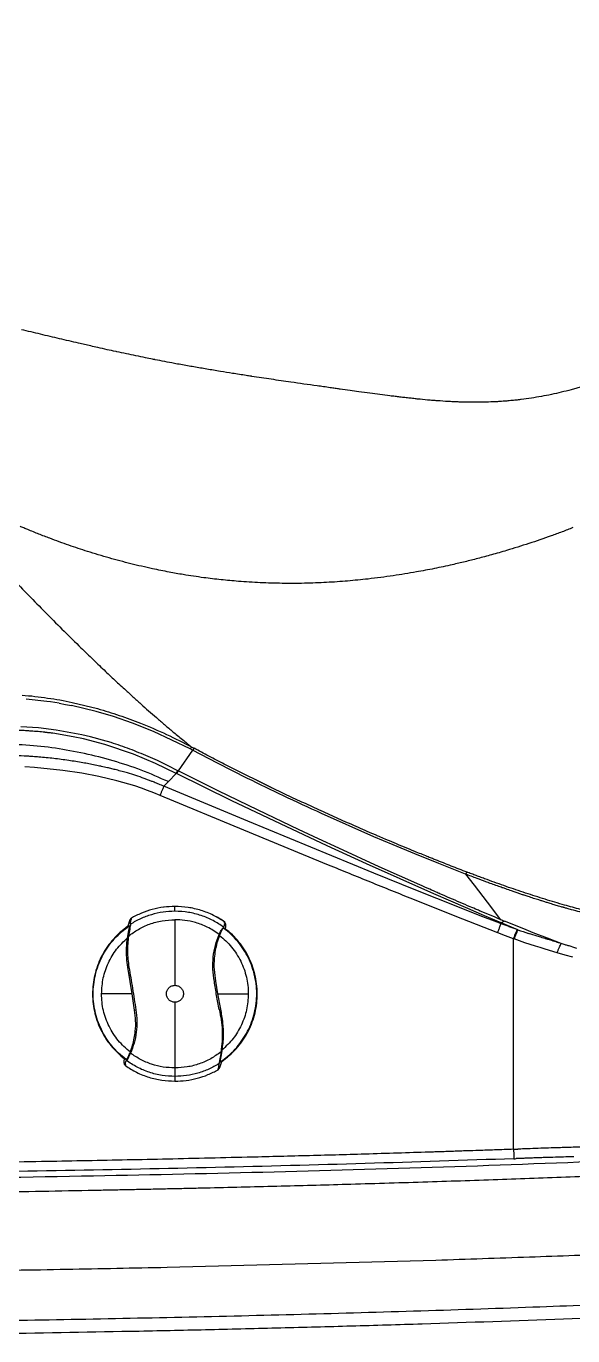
# Model space of a CAD drawing. Extents: x -51 to 27, y -13 to 136.
# Drawn here: x 1.49 to 9.69, y 5.79 to 25.45 of the extents above; entities that cross this region are included whole.
import ezdxf

# ---------------------------------------------------------------- set-up
doc = ezdxf.new("R2010")
doc.units = 0
doc.header["$MEASUREMENT"] = 0
doc.layers.add('GEOMETRY', color=2, linetype='Continuous', lineweight=25)

# ---------------------------------------------------------------- blocks, each defined once
blk = doc.blocks.new('2026 MONTERREY-BLOOM')
at = {"layer": 'GEOMETRY'}
for p, q in [((13.48, -68.398), (13.173, -68.364)), ((13.535, -68.406), (13.48, -68.398)), ((13.668, -68.427), (13.535, -68.406)), ((13.668, -68.427), (13.761, -68.444)), ((13.761, -68.444), (13.854, -68.462)), ((14.222, -68.55), (13.854, -68.462)), ((13.863, -68.414), (14.243, -68.507)), ((14.483, -68.626), (14.222, -68.55)), ((13.357, -68.797), (13.091, -68.78)), ((14.765, -68.723), (14.483, -68.626)), ((15.083, -68.849), (14.765, -68.723)), ((13.62, -68.829), (13.357, -68.797)), ((14.005, -68.9), (13.62, -68.829)), ((13.878, -68.929), (13.683, -68.894)), ((14.03, -68.961), (13.878, -68.929)), ((14.136, -68.931), (14.005, -68.9)), ((14.353, -69.045), (14.03, -68.961)), ((14.194, -68.946), (14.136, -68.931)), ((14.315, -68.979), (14.194, -68.946)), ((14.446, -69.018), (14.315, -68.979)), ((15.631, -69.111), (15.083, -68.849)), ((14.781, -69.19), (14.353, -69.045)), ((15.666, -69.13), (15.452, -69.441)), ((15.657, -69.085), (15.631, -69.111)), ((15.666, -69.13), (15.631, -69.111)), ((15.657, -69.085), (15.69, -69.103)), ((15.69, -69.103), (15.666, -69.13)), ((16.044, -69.328), (15.666, -69.13)), ((13.295, -69.391), (13.154, -69.383)), ((15.112, -69.33), (14.781, -69.19)), ((15.14, -69.288), (15, -69.225)), ((15.422, -69.48), (15.112, -69.33)), ((15.29, -69.36), (15.14, -69.288)), ((15.449, -69.44), (15.29, -69.36)), ((16.493, -69.555), (16.044, -69.328)), ((13.723, -69.435), (13.295, -69.391)), ((14.007, -69.477), (13.723, -69.435)), ((14.264, -69.526), (14.007, -69.477)), ((14.534, -69.589), (14.264, -69.526)), ((15.422, -69.48), (15.305, -69.603)), ((15.422, -69.48), (15.449, -69.44)), ((15.425, -69.482), (15.422, -69.48)), ((15.452, -69.441), (15.425, -69.482)), ((16.259, -69.89), (15.425, -69.482)), ((15.449, -69.44), (15.452, -69.441)), ((16.051, -69.74), (15.452, -69.441)), ((14.802, -69.667), (14.534, -69.589)), ((14.901, -69.702), (14.802, -69.667)), ((14.99, -69.735), (14.901, -69.702)), ((15.085, -69.772), (14.99, -69.735)), ((15.181, -69.812), (15.085, -69.772)), ((15.239, -69.673), (15.305, -69.603)), ((16.498, -70.197), (15.239, -69.673)), ((16.653, -70.033), (16.051, -69.74)), ((16.438, -70.332), (15.181, -69.812)), ((16.985, -70.237), (16.259, -69.89)), ((17.257, -70.32), (16.653, -70.033)), ((18.388, -70.429), (17.601, -70.08)), ((17.707, -70.855), (16.438, -70.332)), ((17.757, -70.717), (16.498, -70.197)), ((17.689, -70.567), (16.985, -70.237)), ((17.559, -70.462), (17.257, -70.32)), ((17.862, -70.603), (17.559, -70.462)), ((18.675, -70.552), (18.388, -70.429)), ((19, -70.687), (18.675, -70.552)), ((18.275, -70.835), (17.689, -70.567)), ((18.386, -70.975), (17.757, -70.717)), ((18.469, -70.881), (17.862, -70.603)), ((19.361, -70.834), (19, -70.687)), ((19.286, -71.287), (18.275, -70.835)), ((19.075, -71.152), (18.469, -70.881)), ((19.761, -70.99), (19.361, -70.834)), ((19.018, -71.231), (18.386, -70.975)), ((19.648, -71.483), (19.018, -71.231)), ((19.795, -71.508), (19.286, -71.287)), ((19.608, -71.623), (18.973, -71.369)), ((19.983, -71.615), (19.648, -71.483)), ((20.047, -71.616), (19.795, -71.508)), ((14.729, -71.678), (14.698, -71.774)), ((14.729, -71.678), (14.698, -71.774)), ((14.729, -71.678), (14.698, -71.774)), ((14.746, -71.653), (14.729, -71.678)), ((14.744, -71.684), (14.729, -71.678)), ((14.739, -71.741), (14.744, -71.684)), ((20.245, -71.872), (19.608, -71.623)), ((20.279, -71.728), (19.983, -71.615)), ((20.298, -71.722), (20.047, -71.616)), ((20.279, -71.728), (20.298, -71.722)), ((20.279, -71.728), (20.296, -71.735)), ((20.349, -71.697), (20.298, -71.722)), ((20.546, -71.826), (20.298, -71.722)), ((20.564, -71.784), (20.349, -71.697)), ((14.721, -71.768), (14.698, -71.774)), ((16.106, -71.818), (16.125, -71.795)), ((16.114, -71.822), (16.106, -71.818)), ((16.134, -71.786), (16.125, -71.795)), ((16.125, -71.795), (16.135, -71.802)), ((16.135, -71.802), (16.135, -71.802)), ((16.156, -71.808), (16.135, -71.802)), ((20.364, -71.918), (20.245, -71.872)), ((20.484, -71.962), (20.364, -71.918)), ((20.517, -71.873), (20.53, -71.841)), ((20.538, -71.844), (20.525, -71.876)), ((20.53, -71.841), (20.539, -71.823)), ((20.546, -71.826), (20.538, -71.844)), ((20.539, -71.823), (20.546, -71.826)), ((20.546, -71.826), (20.587, -71.84)), ((20.671, -71.827), (20.564, -71.784)), ((20.587, -71.84), (20.628, -71.854)), ((20.628, -71.854), (20.709, -71.881)), ((20.778, -71.87), (20.671, -71.827)), ((20.873, -71.933), (20.709, -71.881)), ((20.992, -71.953), (20.778, -71.87)), ((20.484, -75.121), (20.484, -71.962)), ((20.484, -71.962), (20.491, -71.964)), ((20.65, -72.02), (20.491, -71.964)), ((20.813, -72.073), (20.65, -72.02)), ((20.882, -72.094), (20.813, -72.073)), ((20.959, -72.118), (20.882, -72.094)), ((21.138, -72.171), (20.959, -72.118)), ((21.199, -72.033), (20.992, -71.953)), ((21.255, -72.205), (21.138, -72.171)), ((21.372, -72.239), (21.255, -72.205)), ((14.697, -72.388), (14.713, -72.385)), ((14.761, -72.787), (14.697, -72.388)), ((15.995, -72.601), (16.014, -72.597)), ((16.014, -72.597), (16.044, -72.787)), ((14.761, -72.787), (14.303, -72.787)), ((14.798, -73.031), (14.761, -72.787)), ((16.044, -72.787), (16.085, -73.019)), ((16.044, -72.787), (16.504, -72.787)), ((14.798, -73.031), (14.817, -73.028)), ((16.085, -73.019), (16.067, -73.023)), ((14.649, -73.765), (14.67, -73.771)), ((14.67, -73.771), (14.673, -73.77)), ((14.672, -73.787), (14.681, -73.777)), ((14.681, -73.777), (14.673, -73.77)), ((14.7, -73.754), (14.681, -73.777)), ((14.692, -73.751), (14.7, -73.754)), ((16.051, -73.927), (16.078, -73.894)), ((16.051, -73.927), (16.078, -73.894)), ((16.051, -73.927), (16.078, -73.894)), ((16.061, -73.887), (16.065, -73.835)), ((16.061, -73.887), (16.078, -73.894)), ((16.078, -73.894), (16.105, -73.804)), ((16.078, -73.894), (16.105, -73.804)), ((16.078, -73.894), (16.105, -73.804)), ((16.082, -73.809), (16.105, -73.804)), ((20.484, -75.121), (20.545, -75.119)), ((19.317, -76.789), (15.285, -76.896))]:
    blk.add_line(p, q, dxfattribs=at)
at = {"layer": 'GEOMETRY', "flags": 128}
for points in [[(19.761, -70.99), (19.89, -71.158), (20.021, -71.328)], [(19.789, -70.963), (19.793, -70.964), (19.798, -70.966)], [(20.021, -71.328), (20.152, -71.498), (20.284, -71.67)], [(20.489, -75.262), (20.506, -75.262), (20.524, -75.261)]]:
    blk.add_lwpolyline(points, dxfattribs=at)
at = {"layer": 'GEOMETRY'}
for points, knots in [([(36.859, -38.985), (36.859, -39.022), (36.859, -39.104), (36.859, -39.239), (36.859, -39.396), (36.859, -39.568), (36.859, -39.736), (36.859, -39.877), (36.859, -39.976), (36.859, -40.077), (36.859, -40.194), (36.859, -40.34), (36.859, -40.483), (36.859, -40.621), (36.859, -40.823), (36.859, -41.098), (36.859, -41.453), (36.859, -41.82), (36.858, -42.212), (36.858, -42.618), (36.857, -43.039), (36.855, -43.462), (36.854, -43.893), (36.852, -44.335), (36.849, -45.064), (36.843, -46.07), (36.836, -47.022), (36.831, -47.633), (36.828, -47.913), (36.826, -48.213), (36.822, -48.535), (36.819, -48.88), (36.815, -49.226), (36.807, -49.906), (36.793, -50.909), (36.772, -52.226), (36.748, -53.511), (36.723, -54.715), (36.695, -55.842), (36.674, -56.641), (36.659, -57.171), (36.651, -57.441), (36.643, -57.709), (36.634, -57.975), (36.626, -58.239), (36.607, -58.826), (36.576, -59.723), (36.54, -60.635), (36.515, -61.236), (36.502, -61.54), (36.489, -61.84), (36.474, -62.155), (36.458, -62.501), (36.434, -63.003), (36.402, -63.633), (36.361, -64.364), (36.324, -64.988), (36.291, -65.509), (36.264, -65.92), (36.245, -66.194), (36.235, -66.339), (36.232, -66.374), (36.23, -66.409), (36.227, -66.443), (36.224, -66.478), (36.222, -66.512), (36.219, -66.547), (36.202, -66.781), (36.169, -67.208), (36.117, -67.82), (36.064, -68.396), (36.011, -68.934), (35.958, -69.431), (35.907, -69.882), (35.858, -70.263), (35.795, -70.569), (35.731, -70.824), (35.665, -71.043), (35.608, -71.209), (35.566, -71.323), (35.532, -71.409), (35.497, -71.495), (35.461, -71.58), (35.423, -71.664), (35.351, -71.817), (35.28, -71.955), (35.211, -72.079), (35.186, -72.123), (35.158, -72.17), (35.119, -72.236), (34.999, -72.43), (34.784, -72.739), (34.483, -73.096), (34.184, -73.398), (33.895, -73.652), (33.59, -73.886), (33.269, -74.098), (32.934, -74.287), (32.564, -74.465), (32.157, -74.623), (31.712, -74.754), (31.259, -74.849), (30.8, -74.902), (30.344, -74.954), (29.886, -75.002), (29.441, -75.046), (29.006, -75.087), (28.583, -75.124), (28.161, -75.158), (27.739, -75.191), (27.315, -75.223), (26.731, -75.263), (25.992, -75.311), (25.095, -75.363), (24.191, -75.41), (23.309, -75.453), (22.377, -75.495), (21.391, -75.536), (20.304, -75.576), (19.184, -75.614), (18.079, -75.647), (16.991, -75.677), (16.207, -75.696), (15.689, -75.708), (15.444, -75.713), (15.198, -75.719), (14.951, -75.724), (14.703, -75.729), (14.453, -75.734), (13.759, -75.748), (12.604, -75.768), (11.388, -75.786), (10.554, -75.796), (10.116, -75.801), (9.68, -75.806), (9.248, -75.81), (8.828, -75.814), (8.28, -75.819), (7.585, -75.825), (6.735, -75.83), (5.853, -75.835), (4.966, -75.839), (3.975, -75.842), (2.91, -75.844), (1.754, -75.846), (0.609, -75.847), (-0.455, -75.847), (-1.44, -75.846), (-2.343, -75.845), (-3.238, -75.843), (-3.829, -75.842), (-4.118, -75.841)], [0, 0, 0, 0, 0.0015205, 0.0033457, 0.0054756, 0.007915, 0.0103829, 0.0122963, 0.0136552, 0.0144139, 0.0164289, 0.0184285, 0.0203659, 0.0222411, 0.0240541, 0.0286038, 0.0334271, 0.0385312, 0.0435423, 0.0493867, 0.0550992, 0.0606799, 0.0666233, 0.0726617, 0.0786535, 0.0963497, 0.113627, 0.1174481, 0.121248, 0.1250268, 0.1296573, 0.1343866, 0.1390883, 0.1437626, 0.1620811, 0.1799649, 0.1974138, 0.2144282, 0.2290414, 0.2433183, 0.2470019, 0.2506624, 0.2542999, 0.2579143, 0.2615057, 0.265074, 0.2818429, 0.2980744, 0.3022367, 0.3063621, 0.3104507, 0.3145025, 0.3191882, 0.3245637, 0.3349686, 0.3449124, 0.3543951, 0.3604013, 0.3662067, 0.3711496, 0.3716267, 0.3721023, 0.3725764, 0.3730489, 0.37352, 0.3739896, 0.3744577, 0.3749243, 0.3835541, 0.3918977, 0.3999554, 0.4071383, 0.4139151, 0.4202961, 0.4256539, 0.4295637, 0.4329884, 0.436386, 0.4388658, 0.4401192, 0.4413721, 0.4426249, 0.443878, 0.4451317, 0.4463864, 0.4507691, 0.4514578, 0.4521466, 0.4528356, 0.4537108, 0.455254, 0.4621392, 0.4690242, 0.4742408, 0.4794587, 0.4846756, 0.4898923, 0.4951112, 0.5003286, 0.5066101, 0.5128922, 0.519174, 0.5254609, 0.5317008, 0.5378835, 0.5442016, 0.5499516, 0.55566, 0.5615042, 0.5671845, 0.5729289, 0.5788098, 0.5910574, 0.6030653, 0.6154142, 0.6279319, 0.6390692, 0.6533928, 0.6681633, 0.6833808, 0.6990455, 0.7132005, 0.7277021, 0.7310052, 0.7343258, 0.7376638, 0.7410194, 0.7443924, 0.7477829, 0.7511908, 0.7726989, 0.7948379, 0.8007406, 0.8066865, 0.8126757, 0.8184869, 0.8242755, 0.829799, 0.8408264, 0.8525895, 0.8644161, 0.8767764, 0.8887042, 0.904785, 0.9201624, 0.9358208, 0.9514061, 0.963534, 0.9759348, 0.9882033, 1, 1, 1, 1]), ([(36.643, -38.985), (36.643, -39.828), (36.644, -41.551), (36.638, -44.154), (36.623, -46.796), (36.598, -49.436), (36.56, -52.073), (36.508, -54.709), (36.443, -57.234), (36.364, -59.65), (36.27, -61.957), (36.155, -64.262), (36.031, -66.228), (35.9, -67.852), (35.802, -68.877), (35.716, -69.638), (35.663, -70.134), (35.567, -70.618), (35.44, -71.049), (35.293, -71.432), (35.137, -71.768), (34.958, -72.092), (34.757, -72.403), (34.535, -72.7), (34.293, -72.981), (34.032, -73.244), (33.754, -73.488), (33.46, -73.713), (33.15, -73.917), (32.828, -74.099), (32.47, -74.269), (32.078, -74.421), (31.65, -74.547), (31.21, -74.637), (30.76, -74.689), (30.304, -74.741), (29.845, -74.789), (29.117, -74.861), (28.118, -74.947), (26.517, -75.064), (24.581, -75.177), (22.165, -75.291), (19.603, -75.387), (16.893, -75.466), (14.119, -75.527), (11.282, -75.573), (9.295, -75.594), (8.222, -75.603), (8.062, -75.605), (7.902, -75.606), (7.75, -75.607), (7.619, -75.608), (7.509, -75.609), (7.406, -75.61), (7.287, -75.61), (6.823, -75.614), (5.731, -75.62), (3.332, -75.628), (-0.049, -75.632), (-2.762, -75.627), (-4.118, -75.625)], [0, 0, 0, 0, 0.034488, 0.070526, 0.106569, 0.142591, 0.178588, 0.214528, 0.250471, 0.281965, 0.313469, 0.344975, 0.376447, 0.394063, 0.411668, 0.418581, 0.425411, 0.432079, 0.438744, 0.443794, 0.448844, 0.453894, 0.458943, 0.463993, 0.469043, 0.474092, 0.479142, 0.484192, 0.489242, 0.494293, 0.499343, 0.505424, 0.511505, 0.517586, 0.523766, 0.530042, 0.536349, 0.542658, 0.560012, 0.577374, 0.608371, 0.639386, 0.67635, 0.71332, 0.75032, 0.789907, 0.829466, 0.831649, 0.833831, 0.836013, 0.838185, 0.84005, 0.841408, 0.842657, 0.844259, 0.846315, 0.861623, 0.88897, 0.944497, 1, 1, 1, 1]), ([(13.388, -62.888), (13.34, -62.877), (13.245, -62.854), (13.15, -62.831), (13.102, -62.82)], [0, 0, 0, 0, 0.499674, 1, 1, 1, 1]), ([(13.673, -62.956), (13.625, -62.945), (13.53, -62.922), (13.435, -62.899), (13.388, -62.888)], [0, 0, 0, 0, 0.499318, 1, 1, 1, 1]), ([(14.245, -63.088), (14.21, -63.08), (14.114, -63.059), (13.923, -63.015), (13.767, -62.978), (13.673, -62.956)], [0, 0, 0, 0, 0.182964, 0.500002, 1, 1, 1, 1]), ([(14.819, -63.212), (14.723, -63.192), (14.621, -63.171), (14.478, -63.14), (14.382, -63.119), (14.293, -63.099), (14.245, -63.088)], [0, 0, 0, 0, 0.5, 0.52728, 0.75, 1, 1, 1, 1]), ([(15.395, -63.326), (15.298, -63.308), (15.201, -63.289), (15.102, -63.27), (15.089, -63.267), (15.041, -63.257), (14.949, -63.239), (14.867, -63.222), (14.819, -63.212)], [0, 0, 0, 0, 0.499997, 0.502375, 0.520094, 0.568432, 0.749999, 1, 1, 1, 1]), ([(15.591, -63.362), (15.558, -63.356), (15.493, -63.344), (15.427, -63.332), (15.395, -63.326)], [0, 0, 0, 0, 0.500209, 1, 1, 1, 1]), ([(15.981, -63.429), (15.916, -63.418), (15.785, -63.396), (15.656, -63.373), (15.591, -63.362)], [0, 0, 0, 0, 0.499634, 1, 1, 1, 1]), ([(16.556, -63.521), (16.552, -63.52), (16.525, -63.516), (16.429, -63.501), (16.275, -63.477), (16.111, -63.451), (16.016, -63.435), (15.981, -63.429)], [0, 0, 0, 0, 0.016532, 0.144923, 0.5, 0.816721, 1, 1, 1, 1]), ([(17.142, -63.607), (17.044, -63.593), (16.848, -63.565), (16.653, -63.535), (16.556, -63.521)], [0, 0, 0, 0, 0.500089, 1, 1, 1, 1]), ([(17.733, -63.691), (17.667, -63.681), (17.47, -63.654), (17.273, -63.626), (17.142, -63.607)], [0, 0, 0, 0, 0.3342747, 1, 1, 1, 1]), ([(18.03, -63.732), (17.981, -63.725), (17.928, -63.718), (17.854, -63.708), (17.805, -63.701), (17.758, -63.694), (17.733, -63.691)], [0, 0, 0, 0, 0.5, 0.526306, 0.75, 1, 1, 1, 1]), ([(18.329, -63.773), (18.273, -63.766), (18.174, -63.752), (18.074, -63.738), (18.03, -63.732)], [0, 0, 0, 0, 0.558963, 1, 1, 1, 1]), ([(18.628, -63.813), (18.578, -63.806), (18.479, -63.793), (18.379, -63.78), (18.329, -63.773)], [0, 0, 0, 0, 0.500286, 1, 1, 1, 1]), ([(18.779, -63.831), (18.755, -63.828), (18.705, -63.822), (18.655, -63.816), (18.628, -63.813)], [0, 0, 0, 0, 0.473784, 1, 1, 1, 1]), ([(18.93, -63.848), (18.904, -63.846), (18.854, -63.84), (18.804, -63.834), (18.779, -63.831)], [0, 0, 0, 0, 0.5003555, 1, 1, 1, 1]), ([(19.232, -63.879), (19.182, -63.874), (19.129, -63.869), (19.053, -63.862), (19.002, -63.856), (18.955, -63.851), (18.93, -63.848)], [0, 0, 0, 0, 0.5, 0.528563, 0.75, 1, 1, 1, 1]), ([(19.536, -63.9), (19.485, -63.897), (19.435, -63.894), (19.383, -63.89), (19.382, -63.89), (19.375, -63.89), (19.35, -63.888), (19.302, -63.884), (19.258, -63.881), (19.232, -63.879)], [0, 0, 0, 0, 0.499997, 0.500673, 0.505465, 0.518304, 0.566088, 0.749999, 1, 1, 1, 1]), ([(20.75, -63.847), (20.699, -63.855), (20.645, -63.862), (20.568, -63.872), (20.517, -63.878), (20.468, -63.882), (20.442, -63.885)], [0, 0, 0, 0, 0.499997, 0.525574, 0.749999, 1, 1, 1, 1]), ([(21.347, -63.722), (21.249, -63.747), (21.051, -63.797), (20.85, -63.831), (20.75, -63.847)], [0, 0, 0, 0, 0.500001, 1, 1, 1, 1]), ([(21.482, -63.685), (21.459, -63.691), (21.415, -63.704), (21.37, -63.716), (21.347, -63.722)], [0, 0, 0, 0, 0.5001, 1, 1, 1, 1]), ([(19.84, -63.91), (19.789, -63.909), (19.738, -63.908), (19.686, -63.906), (19.679, -63.906), (19.654, -63.905), (19.605, -63.903), (19.561, -63.901), (19.536, -63.9)], [0, 0, 0, 0, 0.4999969, 0.5022902, 0.5198386, 0.5681274, 0.7499989, 1, 1, 1, 1]), ([(20.144, -63.905), (20.093, -63.907), (20.042, -63.909), (19.99, -63.909), (19.983, -63.909), (19.958, -63.91), (19.909, -63.91), (19.865, -63.91), (19.84, -63.91)], [0, 0, 0, 0, 0.499997, 0.502036, 0.519025, 0.567037, 0.749999, 1, 1, 1, 1]), ([(20.192, -63.903), (20.184, -63.903), (20.168, -63.904), (20.152, -63.905), (20.144, -63.905)], [0, 0, 0, 0, 0.500209, 1, 1, 1, 1]), ([(20.258, -63.9), (20.247, -63.9), (20.225, -63.901), (20.203, -63.902), (20.192, -63.903)], [0, 0, 0, 0, 0.500274, 1, 1, 1, 1]), ([(20.442, -63.885), (20.427, -63.886), (20.401, -63.889), (20.372, -63.891), (20.356, -63.893), (20.321, -63.895), (20.289, -63.898), (20.258, -63.9)], [0, 0, 0, 0, 0.250005, 0.423978, 0.474231, 0.500003, 1, 1, 1, 1]), ([(13.197, -65.821), (13.178, -65.813), (13.138, -65.796), (13.099, -65.779), (13.08, -65.771)], [0, 0, 0, 0, 0.5005633, 1, 1, 1, 1]), ([(13.363, -65.888), (13.335, -65.877), (13.28, -65.855), (13.225, -65.832), (13.197, -65.821)], [0, 0, 0, 0, 0.499796, 1, 1, 1, 1]), ([(21.374, -65.791), (21.32, -65.812), (21.21, -65.855), (21.1, -65.895), (21.045, -65.915)], [0, 0, 0, 0, 0.500041, 1, 1, 1, 1]), ([(13.527, -65.951), (13.5, -65.941), (13.445, -65.92), (13.39, -65.899), (13.363, -65.888)], [0, 0, 0, 0, 0.499607, 1, 1, 1, 1]), ([(13.811, -66.055), (13.764, -66.038), (13.669, -66.004), (13.574, -65.969), (13.527, -65.951)], [0, 0, 0, 0, 0.499766, 1, 1, 1, 1]), ([(21.045, -65.915), (20.935, -65.954), (20.714, -66.032), (20.49, -66.1), (20.378, -66.134)], [0, 0, 0, 0, 0.5, 1, 1, 1, 1]), ([(14.092, -66.148), (14.045, -66.133), (13.951, -66.103), (13.858, -66.071), (13.811, -66.055)], [0, 0, 0, 0, 0.499301, 1, 1, 1, 1]), ([(14.418, -66.246), (14.364, -66.231), (14.254, -66.199), (14.146, -66.165), (14.092, -66.148)], [0, 0, 0, 0, 0.499739, 1, 1, 1, 1]), ([(20.153, -66.199), (20.118, -66.209), (20.049, -66.228), (19.98, -66.246), (19.945, -66.255)], [0, 0, 0, 0, 0.500098, 1, 1, 1, 1]), ([(20.378, -66.134), (20.341, -66.146), (20.266, -66.168), (20.191, -66.189), (20.153, -66.199)], [0, 0, 0, 0, 0.500068, 1, 1, 1, 1]), ([(15.068, -66.408), (14.959, -66.384), (14.74, -66.335), (14.526, -66.276), (14.418, -66.246)], [0, 0, 0, 0, 0.5, 1, 1, 1, 1]), ([(15.318, -66.458), (15.276, -66.45), (15.192, -66.434), (15.109, -66.417), (15.068, -66.408)], [0, 0, 0, 0, 0.501125, 1, 1, 1, 1]), ([(12.996, -66.586), (13.077, -66.671), (13.241, -66.841), (13.406, -67.008), (13.489, -67.092)], [0, 0, 0, 0, 0.499492, 1, 1, 1, 1]), ([(15.528, -66.496), (15.493, -66.49), (15.423, -66.478), (15.353, -66.465), (15.318, -66.458)], [0, 0, 0, 0, 0.498316, 1, 1, 1, 1]), ([(15.836, -66.542), (15.785, -66.535), (15.682, -66.521), (15.579, -66.504), (15.528, -66.496)], [0, 0, 0, 0, 0.499738, 1, 1, 1, 1]), ([(16.355, -66.597), (16.268, -66.59), (16.095, -66.575), (15.922, -66.553), (15.836, -66.542)], [0, 0, 0, 0, 0.4998959, 1, 1, 1, 1]), ([(17.013, -66.627), (16.903, -66.625), (16.683, -66.621), (16.464, -66.605), (16.355, -66.597)], [0, 0, 0, 0, 0.5, 1, 1, 1, 1]), ([(17.678, -66.614), (17.567, -66.619), (17.345, -66.629), (17.123, -66.628), (17.013, -66.627)], [0, 0, 0, 0, 0.5, 1, 1, 1, 1]), ([(17.994, -66.592), (17.942, -66.596), (17.836, -66.605), (17.731, -66.611), (17.678, -66.614)], [0, 0, 0, 0, 0.500113, 1, 1, 1, 1]), ([(18.301, -66.562), (18.25, -66.567), (18.148, -66.579), (18.045, -66.587), (17.994, -66.592)], [0, 0, 0, 0, 0.500616, 1, 1, 1, 1]), ([(13.489, -67.092), (13.572, -67.176), (13.74, -67.345), (13.909, -67.511), (13.994, -67.594)], [0, 0, 0, 0, 0.499479, 1, 1, 1, 1]), ([(13.994, -67.594), (14.055, -67.653), (14.178, -67.772), (14.301, -67.89), (14.363, -67.949)], [0, 0, 0, 0, 0.499613, 1, 1, 1, 1]), ([(14.363, -67.949), (14.417, -67.999), (14.523, -68.1), (14.632, -68.199), (14.686, -68.249)], [0, 0, 0, 0, 0.4996472, 1, 1, 1, 1]), ([(13.494, -68.348), (13.556, -68.357), (13.68, -68.376), (13.802, -68.401), (13.863, -68.414)], [0, 0, 0, 0, 0.500007, 1, 1, 1, 1]), ([(14.686, -68.249), (14.725, -68.285), (14.803, -68.356), (14.882, -68.427), (14.922, -68.463)], [0, 0, 0, 0, 0.499767, 1, 1, 1, 1]), ([(14.243, -68.507), (14.352, -68.539), (14.57, -68.604), (14.783, -68.685), (14.889, -68.725)], [0, 0, 0, 0, 0.500153, 1, 1, 1, 1]), ([(14.922, -68.463), (14.96, -68.497), (15.037, -68.565), (15.116, -68.633), (15.155, -68.668)], [0, 0, 0, 0, 0.499751, 1, 1, 1, 1]), ([(14.889, -68.725), (15.019, -68.78), (15.281, -68.888), (15.531, -69.019), (15.657, -69.085)], [0, 0, 0, 0, 0.499961, 1, 1, 1, 1]), ([(15.155, -68.668), (15.196, -68.703), (15.278, -68.774), (15.363, -68.845), (15.405, -68.88)], [0, 0, 0, 0, 0.499716, 1, 1, 1, 1]), ([(13.243, -68.844), (13.222, -68.843), (13.188, -68.84), (13.147, -68.838), (13.124, -68.837), (13.097, -68.836), (13.056, -68.834), (13.017, -68.833), (12.997, -68.833)], [0, 0, 0, 0, 0.25, 0.416483, 0.5, 0.52767, 0.75, 1, 1, 1, 1]), ([(13.683, -68.894), (13.646, -68.888), (13.584, -68.879), (13.515, -68.87), (13.478, -68.866), (13.463, -68.864), (13.423, -68.86), (13.349, -68.852), (13.28, -68.847), (13.243, -68.844)], [0, 0, 0, 0, 0.249999, 0.423388, 0.473788, 0.500001, 0.525311, 0.750001, 1, 1, 1, 1]), ([(15.405, -68.88), (15.43, -68.9), (15.479, -68.941), (15.529, -68.982), (15.554, -69.002)], [0, 0, 0, 0, 0.499841, 1, 1, 1, 1]), ([(15.305, -69.603), (15.17, -69.544), (14.899, -69.424), (14.478, -69.287), (14.048, -69.177), (13.611, -69.097), (13.17, -69.048), (12.875, -69.046), (12.727, -69.044)], [0, 0, 0, 0, 0.166622, 0.333295, 0.500086, 0.666899, 0.833559, 1, 1, 1, 1]), ([(15, -69.225), (14.909, -69.187), (14.727, -69.11), (14.54, -69.049), (14.446, -69.018)], [0, 0, 0, 0, 0.49986, 1, 1, 1, 1]), ([(15.554, -69.002), (15.571, -69.016), (15.605, -69.044), (15.64, -69.071), (15.657, -69.085)], [0, 0, 0, 0, 0.498351, 1, 1, 1, 1]), ([(15.912, -69.221), (15.875, -69.201), (15.8, -69.162), (15.727, -69.122), (15.69, -69.103)], [0, 0, 0, 0, 0.5044602, 1, 1, 1, 1]), ([(13.362, -69.234), (13.333, -69.231), (13.283, -69.228), (13.228, -69.224), (13.198, -69.222), (13.13, -69.218), (13.068, -69.216), (13.01, -69.214)], [0, 0, 0, 0, 0.250003, 0.421186, 0.472122, 0.500006, 1, 1, 1, 1]), ([(13.81, -69.285), (13.735, -69.275), (13.586, -69.254), (13.437, -69.241), (13.362, -69.234)], [0, 0, 0, 0, 0.500254, 1, 1, 1, 1]), ([(14.024, -69.32), (13.988, -69.314), (13.917, -69.301), (13.846, -69.291), (13.81, -69.285)], [0, 0, 0, 0, 0.500024, 1, 1, 1, 1]), ([(14.203, -69.354), (14.173, -69.348), (14.113, -69.336), (14.054, -69.325), (14.024, -69.32)], [0, 0, 0, 0, 0.5003525, 1, 1, 1, 1]), ([(14.208, -69.355), (14.207, -69.354), (14.205, -69.354), (14.204, -69.354), (14.203, -69.354)], [0, 0, 0, 0, 0.50001, 1, 1, 1, 1]), ([(14.39, -69.394), (14.36, -69.387), (14.328, -69.38), (14.282, -69.37), (14.252, -69.364), (14.223, -69.358), (14.208, -69.355)], [0, 0, 0, 0, 0.5, 0.527983, 0.75, 1, 1, 1, 1]), ([(16.144, -69.341), (16.105, -69.321), (16.028, -69.281), (15.951, -69.241), (15.912, -69.221)], [0, 0, 0, 0, 0.4999394, 1, 1, 1, 1]), ([(16.383, -69.463), (16.343, -69.443), (16.263, -69.402), (16.183, -69.361), (16.144, -69.341)], [0, 0, 0, 0, 0.501127, 1, 1, 1, 1]), ([(14.526, -69.427), (14.504, -69.422), (14.458, -69.41), (14.413, -69.399), (14.39, -69.394)], [0, 0, 0, 0, 0.500181, 1, 1, 1, 1]), ([(14.693, -69.473), (14.665, -69.465), (14.61, -69.449), (14.554, -69.435), (14.526, -69.427)], [0, 0, 0, 0, 0.500509, 1, 1, 1, 1]), ([(14.943, -69.555), (14.901, -69.54), (14.819, -69.511), (14.735, -69.486), (14.693, -69.473)], [0, 0, 0, 0, 0.500545, 1, 1, 1, 1]), ([(15.046, -69.594), (15.029, -69.587), (14.994, -69.574), (14.96, -69.561), (14.943, -69.555)], [0, 0, 0, 0, 0.50147, 1, 1, 1, 1]), ([(16.625, -69.583), (16.585, -69.563), (16.504, -69.523), (16.424, -69.483), (16.383, -69.463)], [0, 0, 0, 0, 0.499667, 1, 1, 1, 1]), ([(17.601, -70.08), (17.411, -69.993), (17.04, -69.822), (16.673, -69.643), (16.493, -69.555)], [0, 0, 0, 0, 0.510786, 1, 1, 1, 1]), ([(15.091, -69.612), (15.084, -69.609), (15.069, -69.603), (15.054, -69.597), (15.046, -69.594)], [0, 0, 0, 0, 0.498876, 1, 1, 1, 1]), ([(15.239, -69.673), (15.214, -69.662), (15.165, -69.642), (15.116, -69.622), (15.091, -69.612)], [0, 0, 0, 0, 0.511032, 1, 1, 1, 1]), ([(15.181, -69.812), (15.187, -69.796), (15.2, -69.765), (15.218, -69.723), (15.232, -69.69), (15.237, -69.678), (15.239, -69.673)], [0, 0, 0, 0, 0.2499963, 0.5, 0.7500033, 1, 1, 1, 1]), ([(16.746, -69.642), (16.726, -69.632), (16.686, -69.613), (16.645, -69.593), (16.625, -69.583)], [0, 0, 0, 0, 0.500201, 1, 1, 1, 1]), ([(16.868, -69.701), (16.848, -69.691), (16.807, -69.672), (16.766, -69.652), (16.746, -69.642)], [0, 0, 0, 0, 0.500601, 1, 1, 1, 1]), ([(17.115, -69.819), (17.074, -69.799), (16.991, -69.76), (16.909, -69.721), (16.868, -69.701)], [0, 0, 0, 0, 0.502875, 1, 1, 1, 1]), ([(17.37, -69.938), (17.328, -69.919), (17.243, -69.879), (17.158, -69.839), (17.115, -69.819)], [0, 0, 0, 0, 0.499532, 1, 1, 1, 1]), ([(17.63, -70.058), (17.586, -70.038), (17.5, -69.998), (17.413, -69.958), (17.37, -69.938)], [0, 0, 0, 0, 0.500803, 1, 1, 1, 1]), ([(17.892, -70.175), (17.848, -70.156), (17.76, -70.117), (17.673, -70.077), (17.63, -70.058)], [0, 0, 0, 0, 0.501208, 1, 1, 1, 1]), ([(18.155, -70.292), (18.111, -70.272), (18.023, -70.234), (17.935, -70.195), (17.892, -70.175)], [0, 0, 0, 0, 0.501371, 1, 1, 1, 1]), ([(18.69, -70.522), (18.646, -70.503), (18.571, -70.471), (18.487, -70.435), (18.442, -70.416), (18.338, -70.372), (18.244, -70.331), (18.155, -70.292)], [0, 0, 0, 0, 0.2500015, 0.4190303, 0.4704354, 0.5000012, 1, 1, 1, 1]), ([(19.001, -70.651), (18.949, -70.629), (18.846, -70.587), (18.742, -70.543), (18.69, -70.522)], [0, 0, 0, 0, 0.499295, 1, 1, 1, 1]), ([(19.188, -70.727), (19.157, -70.714), (19.095, -70.689), (19.032, -70.664), (19.001, -70.651)], [0, 0, 0, 0, 0.4999156, 1, 1, 1, 1]), ([(19.313, -70.777), (19.292, -70.769), (19.25, -70.752), (19.209, -70.735), (19.188, -70.727)], [0, 0, 0, 0, 0.500378, 1, 1, 1, 1]), ([(18.973, -71.369), (18.762, -71.284), (18.34, -71.113), (17.918, -70.941), (17.707, -70.855)], [0, 0, 0, 0, 0.5, 1, 1, 1, 1]), ([(19.789, -70.963), (19.709, -70.932), (19.55, -70.871), (19.391, -70.808), (19.313, -70.777)], [0, 0, 0, 0, 0.503625, 1, 1, 1, 1]), ([(19.789, -70.963), (19.785, -70.965), (19.777, -70.97), (19.766, -70.983), (19.761, -70.99)], [0, 0, 0, 0, 0.5, 1, 1, 1, 1]), ([(20.113, -71.122), (20.112, -71.122), (20.111, -71.121), (20.107, -71.12), (20.092, -71.114), (20.034, -71.093), (19.921, -71.051), (19.819, -71.012), (19.761, -70.99)], [0, 0, 0, 0, 0.000996, 0.009703, 0.034637, 0.129991, 0.5, 1, 1, 1, 1]), ([(19.942, -71.02), (19.918, -71.011), (19.87, -70.993), (19.822, -70.975), (19.798, -70.966)], [0, 0, 0, 0, 0.499909, 1, 1, 1, 1]), ([(20.085, -71.073), (20.061, -71.065), (20.013, -71.047), (19.965, -71.029), (19.942, -71.02)], [0, 0, 0, 0, 0.499941, 1, 1, 1, 1]), ([(20.373, -71.177), (20.325, -71.16), (20.229, -71.126), (20.133, -71.091), (20.085, -71.073)], [0, 0, 0, 0, 0.499899, 1, 1, 1, 1]), ([(20.453, -71.243), (20.425, -71.233), (20.378, -71.217), (20.321, -71.197), (20.236, -71.167), (20.169, -71.143), (20.113, -71.122)], [0, 0, 0, 0, 0.25, 0.408657, 0.500001, 1, 1, 1, 1]), ([(19.681, -71.416), (19.58, -71.373), (19.478, -71.329), (19.374, -71.283), (19.361, -71.278), (19.31, -71.256), (19.213, -71.213), (19.126, -71.175), (19.075, -71.152)], [0, 0, 0, 0, 0.499998, 0.50186, 0.51845, 0.566257, 0.749999, 1, 1, 1, 1]), ([(20.955, -71.369), (20.858, -71.338), (20.663, -71.277), (20.47, -71.21), (20.373, -71.177)], [0, 0, 0, 0, 0.499734, 1, 1, 1, 1]), ([(20.784, -71.355), (20.757, -71.346), (20.71, -71.33), (20.658, -71.313), (20.63, -71.304), (20.566, -71.282), (20.508, -71.262), (20.453, -71.243)], [0, 0, 0, 0, 0.25, 0.420001, 0.471306, 0.500001, 1, 1, 1, 1]), ([(15.404, -71.477), (15.346, -71.479), (15.232, -71.483), (15.063, -71.518), (14.898, -71.573), (14.797, -71.627), (14.746, -71.653)], [0, 0, 0, 0, 0.248374, 0.49927, 0.750536, 1, 1, 1, 1]), ([(15.242, -71.487), (15.239, -71.487), (15.179, -71.491), (15.062, -71.518), (14.954, -71.558), (14.9, -71.577)], [0, 0, 0, 0, 0.0260034, 0.5126433, 1, 1, 1, 1]), ([(15.242, -71.487), (15.239, -71.487), (15.179, -71.491), (15.062, -71.518), (14.954, -71.558), (14.9, -71.577)], [0, 0, 0, 0, 0.0260034, 0.5126433, 1, 1, 1, 1]), ([(16.151, -71.711), (16.095, -71.675), (15.983, -71.604), (15.796, -71.532), (15.602, -71.485), (15.469, -71.479), (15.404, -71.477)], [0, 0, 0, 0, 0.248962, 0.500546, 0.751852, 1, 1, 1, 1]), ([(20.284, -71.67), (20.184, -71.629), (20.083, -71.587), (19.978, -71.543), (19.965, -71.537), (19.915, -71.516), (19.818, -71.475), (19.731, -71.438), (19.681, -71.416)], [0, 0, 0, 0, 0.499998, 0.502018, 0.518963, 0.56695, 0.749999, 1, 1, 1, 1]), ([(21.092, -71.45), (21.066, -71.443), (21.024, -71.43), (20.972, -71.414), (20.937, -71.403), (20.903, -71.392), (20.852, -71.376), (20.81, -71.363), (20.784, -71.355)], [0, 0, 0, 0, 0.25, 0.412422, 0.5, 0.592535, 0.75, 1, 1, 1, 1]), ([(21.545, -71.535), (21.527, -71.53), (21.427, -71.505), (21.23, -71.452), (21.053, -71.398), (20.955, -71.369)], [0, 0, 0, 0, 0.093665, 0.500001, 1, 1, 1, 1]), ([(21.352, -71.525), (21.33, -71.519), (21.293, -71.509), (21.252, -71.497), (21.231, -71.491), (21.225, -71.489), (21.214, -71.486), (21.192, -71.48), (21.149, -71.467), (21.114, -71.457), (21.092, -71.45)], [0, 0, 0, 0, 0.25, 0.425295, 0.475183, 0.490722, 0.5, 0.593166, 0.75, 1, 1, 1, 1]), ([(21.606, -71.591), (21.563, -71.58), (21.479, -71.559), (21.394, -71.536), (21.352, -71.525)], [0, 0, 0, 0, 0.498885, 1, 1, 1, 1]), ([(14.707, -71.92), (14.755, -71.885), (14.854, -71.813), (15.024, -71.736), (15.21, -71.685), (15.339, -71.678), (15.404, -71.675)], [0, 0, 0, 0, 0.238013, 0.486124, 0.741318, 1, 1, 1, 1]), ([(15.404, -71.548), (15.344, -71.551), (15.225, -71.556), (15.051, -71.596), (14.887, -71.655), (14.788, -71.713), (14.739, -71.741)], [0, 0, 0, 0, 0.255921, 0.509525, 0.758296, 1, 1, 1, 1]), ([(14.746, -71.653), (14.748, -71.655), (14.751, -71.659), (14.746, -71.676), (14.744, -71.684)], [0, 0, 0, 0, 0.498912, 1, 1, 1, 1]), ([(16.134, -71.786), (16.082, -71.752), (15.976, -71.682), (15.797, -71.608), (15.605, -71.558), (15.471, -71.551), (15.404, -71.548)], [0, 0, 0, 0, 0.2385485, 0.4865453, 0.7413919, 1, 1, 1, 1]), ([(15.404, -71.675), (15.404, -71.781), (15.404, -71.993), (15.404, -72.324), (15.404, -72.548), (15.404, -72.66)], [0, 0, 0, 0, 0.3330014, 0.6669986, 1, 1, 1, 1]), ([(16.068, -71.895), (16.009, -71.856), (15.899, -71.783), (15.721, -71.717), (15.557, -71.681), (15.453, -71.677), (15.404, -71.675)], [0, 0, 0, 0, 0.294824, 0.558622, 0.792852, 1, 1, 1, 1]), ([(16.151, -71.711), (16.097, -71.673), (16.042, -71.635), (15.981, -71.611), (15.981, -71.611)], [0, 0, 0, 0, 0.99918, 1, 1, 1, 1]), ([(16.151, -71.711), (16.097, -71.673), (16.042, -71.635), (15.981, -71.611), (15.981, -71.611)], [0, 0, 0, 0, 0.99918, 1, 1, 1, 1]), ([(16.134, -71.786), (16.139, -71.778), (16.149, -71.762), (16.151, -71.738), (16.146, -71.716), (16.149, -71.712), (16.151, -71.711)], [0, 0, 0, 0, 0.249937, 0.500151, 0.750267, 1, 1, 1, 1]), ([(16.156, -71.808), (16.16, -71.8), (16.168, -71.785), (16.17, -71.759), (16.165, -71.732), (16.156, -71.718), (16.151, -71.711)], [0, 0, 0, 0, 0.243816, 0.5, 0.756184, 1, 1, 1, 1]), ([(16.156, -71.808), (16.16, -71.8), (16.168, -71.785), (16.17, -71.759), (16.165, -71.732), (16.156, -71.718), (16.151, -71.711)], [0, 0, 0, 0, 0.243816, 0.5, 0.756184, 1, 1, 1, 1]), ([(20.245, -71.872), (20.251, -71.856), (20.263, -71.824), (20.278, -71.782), (20.291, -71.749), (20.294, -71.74), (20.296, -71.735)], [0, 0, 0, 0, 0.249996, 0.499996, 0.749988, 1, 1, 1, 1]), ([(20.284, -71.67), (20.295, -71.675), (20.317, -71.684), (20.338, -71.693), (20.349, -71.697)], [0, 0, 0, 0, 0.5012829, 1, 1, 1, 1]), ([(20.417, -71.78), (20.397, -71.772), (20.356, -71.757), (20.316, -71.742), (20.296, -71.735)], [0, 0, 0, 0, 0.499994, 1, 1, 1, 1]), ([(14.698, -71.774), (14.659, -71.803), (14.582, -71.86), (14.48, -71.964), (14.389, -72.077), (14.313, -72.201), (14.252, -72.332), (14.207, -72.47), (14.178, -72.612), (14.166, -72.757), (14.171, -72.902), (14.193, -73.046), (14.231, -73.185), (14.286, -73.32), (14.356, -73.447), (14.441, -73.565), (14.538, -73.673), (14.612, -73.735), (14.649, -73.765)], [0, 0, 0, 0, 0.062498, 0.125, 0.187495, 0.25, 0.312495, 0.375, 0.437495, 0.5, 0.562495, 0.625, 0.687495, 0.75, 0.812496, 0.875, 0.937498, 1, 1, 1, 1]), ([(14.707, -71.92), (14.698, -71.997), (14.681, -72.151), (14.702, -72.307), (14.713, -72.385)], [0, 0, 0, 0, 0.5, 1, 1, 1, 1]), ([(14.693, -71.946), (14.696, -71.926), (14.703, -71.886), (14.712, -71.838), (14.718, -71.805), (14.722, -71.785), (14.723, -71.77), (14.722, -71.769), (14.721, -71.768)], [0, 0, 0, 0, 0.25009, 0.498328, 0.629052, 0.748995, 0.874511, 1, 1, 1, 1]), ([(14.739, -71.741), (14.738, -71.751), (14.734, -71.771), (14.722, -71.831), (14.713, -71.884), (14.707, -71.92)], [0, 0, 0, 0, 0.25021, 0.499946, 1, 1, 1, 1]), ([(15.995, -72.601), (15.986, -72.54), (15.967, -72.418), (15.975, -72.235), (16.006, -72.058), (16.047, -71.949), (16.068, -71.895)], [0, 0, 0, 0, 0.249941, 0.49984, 0.749899, 1, 1, 1, 1]), ([(16.071, -71.912), (16.058, -71.949), (16.032, -72.023), (16.007, -72.137), (15.99, -72.271), (15.986, -72.425), (16.005, -72.54), (16.014, -72.597)], [0, 0, 0, 0, 0.17108, 0.337992, 0.501635, 0.750351, 1, 1, 1, 1]), ([(16.068, -71.895), (16.074, -71.88), (16.087, -71.851), (16.1, -71.829), (16.106, -71.818)], [0, 0, 0, 0, 0.5000467, 1, 1, 1, 1]), ([(16.114, -71.822), (16.111, -71.828), (16.104, -71.839), (16.093, -71.861), (16.082, -71.885), (16.075, -71.903), (16.071, -71.912)], [0, 0, 0, 0, 0.250509, 0.499601, 0.749067, 1, 1, 1, 1]), ([(16.105, -73.804), (16.144, -73.775), (16.222, -73.717), (16.324, -73.614), (16.415, -73.501), (16.492, -73.377), (16.554, -73.245), (16.599, -73.107), (16.629, -72.964), (16.641, -72.819), (16.636, -72.674), (16.614, -72.53), (16.576, -72.389), (16.521, -72.254), (16.451, -72.127), (16.366, -72.009), (16.268, -71.9), (16.193, -71.839), (16.156, -71.808)], [0, 0, 0, 0, 0.062498, 0.125, 0.187496, 0.25, 0.312496, 0.375, 0.437496, 0.5, 0.562496, 0.625, 0.687496, 0.75, 0.812496, 0.875, 0.937498, 1, 1, 1, 1]), ([(16.135, -71.802), (16.132, -71.803), (16.128, -71.804), (16.119, -71.816), (16.114, -71.822)], [0, 0, 0, 0, 0.500477, 1, 1, 1, 1]), ([(20.539, -71.823), (20.518, -71.816), (20.478, -71.802), (20.437, -71.787), (20.417, -71.78)], [0, 0, 0, 0, 0.499939, 1, 1, 1, 1]), ([(20.484, -71.962), (20.489, -71.947), (20.501, -71.914), (20.512, -71.887), (20.517, -71.873)], [0, 0, 0, 0, 0.469549, 1, 1, 1, 1]), ([(20.525, -71.876), (20.519, -71.89), (20.508, -71.917), (20.496, -71.949), (20.491, -71.964)], [0, 0, 0, 0, 0.528505, 1, 1, 1, 1]), ([(21.036, -71.983), (21.023, -71.979), (21, -71.972), (20.974, -71.964), (20.96, -71.96), (20.929, -71.95), (20.9, -71.941), (20.873, -71.933)], [0, 0, 0, 0, 0.250004, 0.424094, 0.474322, 0.500002, 1, 1, 1, 1]), ([(14.697, -72.388), (14.69, -72.341), (14.677, -72.245), (14.675, -72.096), (14.687, -71.997), (14.693, -71.946)], [0, 0, 0, 0, 0.321916, 0.657365, 1, 1, 1, 1]), ([(21.199, -72.033), (21.186, -72.029), (21.163, -72.022), (21.137, -72.014), (21.124, -72.01), (21.12, -72.009), (21.091, -72), (21.064, -71.992), (21.036, -71.983)], [0, 0, 0, 0, 0.250005, 0.42567, 0.475505, 0.490921, 0.500002, 1, 1, 1, 1]), ([(21.138, -72.171), (21.144, -72.156), (21.154, -72.127), (21.171, -72.086), (21.187, -72.053), (21.195, -72.04), (21.199, -72.033)], [0, 0, 0, 0, 0.254055, 0.50471, 0.751893, 1, 1, 1, 1]), ([(21.432, -72.107), (21.394, -72.094), (21.355, -72.082), (21.314, -72.069), (21.309, -72.068), (21.29, -72.062), (21.253, -72.05), (21.219, -72.04), (21.199, -72.033)], [0, 0, 0, 0, 0.499997, 0.501926, 0.518671, 0.566565, 0.749999, 1, 1, 1, 1]), ([(14.713, -72.385), (14.732, -72.492), (14.769, -72.704), (14.801, -72.92), (14.817, -73.028)], [0, 0, 0, 0, 0.5, 1, 1, 1, 1]), ([(16.067, -73.023), (16.054, -72.953), (16.027, -72.813), (16.006, -72.671), (15.995, -72.601)], [0, 0, 0, 0, 0.500074, 1, 1, 1, 1]), ([(15.404, -72.914), (15.404, -73.026), (15.404, -73.25), (15.404, -73.581), (15.404, -73.794), (15.404, -73.9)], [0, 0, 0, 0, 0.333001, 0.666999, 1, 1, 1, 1]), ([(14.735, -73.662), (14.747, -73.627), (14.771, -73.559), (14.795, -73.454), (14.813, -73.332), (14.819, -73.19), (14.805, -73.084), (14.798, -73.031)], [0, 0, 0, 0, 0.171239, 0.338361, 0.501805, 0.750337, 1, 1, 1, 1]), ([(14.817, -73.028), (14.824, -73.084), (14.838, -73.197), (14.827, -73.365), (14.796, -73.528), (14.757, -73.629), (14.738, -73.679)], [0, 0, 0, 0, 0.249781, 0.499284, 0.749502, 1, 1, 1, 1]), ([(16.067, -73.023), (16.078, -73.075), (16.101, -73.179), (16.114, -73.338), (16.115, -73.499), (16.101, -73.605), (16.095, -73.659)], [0, 0, 0, 0, 0.24506, 0.493184, 0.744719, 1, 1, 1, 1]), ([(16.085, -73.019), (16.098, -73.086), (16.124, -73.219), (16.133, -73.425), (16.117, -73.562), (16.108, -73.633)], [0, 0, 0, 0, 0.330937, 0.655474, 1, 1, 1, 1]), ([(14.692, -73.751), (14.695, -73.745), (14.702, -73.734), (14.713, -73.712), (14.724, -73.688), (14.731, -73.67), (14.735, -73.662)], [0, 0, 0, 0, 0.2505215, 0.4996197, 0.7490754, 1, 1, 1, 1]), ([(14.738, -73.679), (14.731, -73.693), (14.718, -73.722), (14.706, -73.744), (14.7, -73.754)], [0, 0, 0, 0, 0.5000426, 1, 1, 1, 1]), ([(15.404, -73.9), (15.344, -73.897), (15.226, -73.892), (15.052, -73.847), (14.886, -73.779), (14.787, -73.712), (14.738, -73.679)], [0, 0, 0, 0, 0.2483281, 0.4999217, 0.7515552, 1, 1, 1, 1]), ([(16.095, -73.659), (16.044, -73.695), (15.943, -73.768), (15.771, -73.842), (15.59, -73.891), (15.465, -73.897), (15.404, -73.9)], [0, 0, 0, 0, 0.2483, 0.500086, 0.751828, 1, 1, 1, 1]), ([(16.095, -73.659), (16.089, -73.694), (16.08, -73.748), (16.069, -73.806), (16.066, -73.826), (16.065, -73.835)], [0, 0, 0, 0, 0.500043, 0.749746, 1, 1, 1, 1]), ([(16.108, -73.633), (16.105, -73.653), (16.099, -73.693), (16.09, -73.74), (16.084, -73.773), (16.081, -73.793), (16.08, -73.807), (16.081, -73.809), (16.082, -73.809)], [0, 0, 0, 0, 0.250111, 0.4982816, 0.6287676, 0.7489413, 0.8744679, 1, 1, 1, 1]), ([(14.649, -73.765), (14.645, -73.773), (14.637, -73.79), (14.636, -73.818), (14.643, -73.845), (14.654, -73.859), (14.66, -73.867)], [0, 0, 0, 0, 0.243253, 0.5, 0.756747, 1, 1, 1, 1]), ([(14.649, -73.765), (14.645, -73.773), (14.637, -73.79), (14.636, -73.818), (14.643, -73.845), (14.654, -73.859), (14.66, -73.867)], [0, 0, 0, 0, 0.243253, 0.5, 0.756747, 1, 1, 1, 1]), ([(14.672, -73.787), (14.667, -73.796), (14.658, -73.812), (14.657, -73.837), (14.665, -73.861), (14.661, -73.865), (14.66, -73.867)], [0, 0, 0, 0, 0.2497956, 0.4998151, 0.7498489, 1, 1, 1, 1]), ([(14.66, -73.867), (14.715, -73.901), (14.827, -73.972), (15.013, -74.043), (15.206, -74.089), (15.338, -74.095), (15.404, -74.098)], [0, 0, 0, 0, 0.249041, 0.500628, 0.751895, 1, 1, 1, 1]), ([(14.66, -73.867), (14.715, -73.901), (14.827, -73.972), (15.013, -74.043), (15.206, -74.089), (15.338, -74.095), (15.404, -74.098)], [0, 0, 0, 0, 0.248573, 0.5, 0.751427, 1, 1, 1, 1]), ([(14.66, -73.867), (14.715, -73.901), (14.827, -73.972), (15.013, -74.043), (15.206, -74.089), (15.338, -74.095), (15.404, -74.098)], [0, 0, 0, 0, 0.248573, 0.5, 0.751427, 1, 1, 1, 1]), ([(15.404, -74.026), (15.339, -74.023), (15.208, -74.018), (15.017, -73.969), (14.835, -73.895), (14.726, -73.823), (14.672, -73.787)], [0, 0, 0, 0, 0.248367, 0.49991, 0.751498, 1, 1, 1, 1]), ([(14.673, -73.77), (14.675, -73.769), (14.68, -73.766), (14.688, -73.756), (14.692, -73.751)], [0, 0, 0, 0, 0.500292, 1, 1, 1, 1]), ([(16.065, -73.835), (16.014, -73.864), (15.914, -73.922), (15.749, -73.981), (15.578, -74.019), (15.461, -74.024), (15.404, -74.026)], [0, 0, 0, 0, 0.248804, 0.50006, 0.751286, 1, 1, 1, 1]), ([(15.404, -73.9), (15.404, -73.914), (15.404, -73.942), (15.404, -73.978), (15.404, -74.008), (15.404, -74.02), (15.404, -74.026)], [0, 0, 0, 0, 0.247145, 0.5, 0.752855, 1, 1, 1, 1]), ([(16.051, -73.927), (16.05, -73.924), (16.048, -73.919), (16.057, -73.898), (16.061, -73.887)], [0, 0, 0, 0, 0.497834, 1, 1, 1, 1]), ([(15.404, -74.098), (15.46, -74.096), (15.572, -74.092), (15.739, -74.058), (15.901, -74.005), (16.001, -73.953), (16.051, -73.927)], [0, 0, 0, 0, 0.248352, 0.499192, 0.750442, 1, 1, 1, 1]), ([(15.404, -74.098), (15.46, -74.096), (15.572, -74.092), (15.739, -74.058), (15.901, -74.005), (16.001, -73.953), (16.051, -73.927)], [0, 0, 0, 0, 0.248352, 0.499192, 0.750442, 1, 1, 1, 1]), ([(15.404, -74.098), (15.46, -74.096), (15.572, -74.092), (15.739, -74.058), (15.901, -74.005), (16.001, -73.953), (16.051, -73.927)], [0, 0, 0, 0, 0.248352, 0.499192, 0.750442, 1, 1, 1, 1]), ([(20.484, -75.121), (20.388, -75.124), (20.215, -75.13), (19.98, -75.138), (19.808, -75.144), (19.681, -75.148), (19.584, -75.152), (19.489, -75.155), (19.396, -75.158), (19.305, -75.161), (19.088, -75.168), (18.738, -75.179), (18.122, -75.198), (17.371, -75.219), (16.568, -75.239), (15.85, -75.256), (15.224, -75.27), (14.612, -75.283), (14.008, -75.295), (13.144, -75.311), (12.006, -75.329), (10.584, -75.348), (9.162, -75.364), (7.945, -75.374), (6.947, -75.381), (6.164, -75.386), (5.386, -75.389), (4.591, -75.392), (3.764, -75.394), (2.935, -75.396), (2.272, -75.397), (1.77, -75.398), (1.417, -75.398), (1.064, -75.398), (0.717, -75.398), (0.378, -75.398), (0.038, -75.398), (-0.305, -75.398), (-0.639, -75.398), (-0.941, -75.398), (-1.232, -75.398), (-1.541, -75.398), (-1.899, -75.397), (-2.154, -75.397), (-2.289, -75.397)], [0, 0, 0, 0, 0.01258, 0.022905, 0.030976, 0.035228, 0.039547, 0.043752, 0.047844, 0.051823, 0.055688, 0.076438, 0.097967, 0.136831, 0.175468, 0.203763, 0.231432, 0.257966, 0.284332, 0.311028, 0.37181, 0.434238, 0.498314, 0.559111, 0.594553, 0.629759, 0.6622, 0.6971, 0.734458, 0.771132, 0.806281, 0.82177, 0.837275, 0.852794, 0.868328, 0.882909, 0.897504, 0.913042, 0.928113, 0.941481, 0.952886, 0.966441, 0.982145, 1, 1, 1, 1]), ([(20.489, -75.262), (19.745, -75.288), (18.253, -75.338), (16.01, -75.396), (13.76, -75.443), (11.509, -75.479), (9.708, -75.5), (8.358, -75.512), (7.456, -75.519), (6.541, -75.525), (5.601, -75.53), (4.635, -75.534), (3.661, -75.536), (2.671, -75.538), (1.679, -75.54), (0.679, -75.54), (-0.311, -75.54), (-1.3, -75.54), (-1.96, -75.539), (-2.289, -75.539)], [0, 0, 0, 0, 0.097969, 0.196665, 0.295475, 0.394339, 0.493136, 0.53262, 0.572091, 0.611887, 0.653146, 0.695877, 0.739077, 0.781472, 0.826257, 0.869754, 0.913169, 0.956585, 1, 1, 1, 1]), ([(20.484, -75.121), (20.484, -75.139), (20.486, -75.175), (20.487, -75.22), (20.489, -75.253), (20.489, -75.259), (20.489, -75.262)], [0, 0, 0, 0, 0.250001, 0.5, 0.749999, 1, 1, 1, 1]), ([(20.636, -75.257), (20.618, -75.258), (20.58, -75.259), (20.543, -75.26), (20.524, -75.261)], [0, 0, 0, 0, 0.499916, 1, 1, 1, 1]), ([(20.734, -75.112), (20.703, -75.113), (20.639, -75.115), (20.576, -75.117), (20.545, -75.119)], [0, 0, 0, 0, 0.500315, 1, 1, 1, 1]), ([(20.747, -75.253), (20.729, -75.254), (20.692, -75.255), (20.655, -75.256), (20.636, -75.257)], [0, 0, 0, 0, 0.499925, 1, 1, 1, 1]), ([(21.048, -75.101), (20.996, -75.103), (20.891, -75.106), (20.787, -75.11), (20.734, -75.112)], [0, 0, 0, 0, 0.500098, 1, 1, 1, 1]), ([(21.484, -75.088), (21.411, -75.09), (21.267, -75.094), (21.121, -75.099), (21.048, -75.101)], [0, 0, 0, 0, 0.499798, 1, 1, 1, 1]), ([(21.389, -75.232), (21.336, -75.233), (21.23, -75.237), (21.123, -75.24), (21.07, -75.242)], [0, 0, 0, 0, 0.499991, 1, 1, 1, 1]), ([(23.368, -76.632), (22.936, -76.651), (22.053, -76.691), (20.703, -76.743), (19.785, -76.773), (19.317, -76.789)], [0, 0, 0, 0, 0.320366, 0.653696, 1, 1, 1, 1]), ([(31.379, -76.79), (30.907, -76.843), (29.955, -76.951), (28.509, -77.077), (27.031, -77.186), (25.516, -77.278), (23.964, -77.359), (22.379, -77.431), (20.715, -77.496), (18.981, -77.554), (17.188, -77.605), (15.402, -77.647), (13.637, -77.682), (12.115, -77.706), (10.836, -77.724), (9.797, -77.736), (8.782, -77.746), (7.795, -77.754), (6.84, -77.76), (5.918, -77.765), (5.034, -77.769), (4.217, -77.772), (3.468, -77.773), (2.785, -77.774), (2.142, -77.775), (1.542, -77.775), (0.986, -77.775), (0.477, -77.775), (0.153, -77.774), (0, -77.774)], [0, 0, 0, 0, 0.045327, 0.091492, 0.138644, 0.186922, 0.236441, 0.287054, 0.338459, 0.395546, 0.4528, 0.509805, 0.566147, 0.621411, 0.655219, 0.688342, 0.72068, 0.75213, 0.782592, 0.811963, 0.840143, 0.867029, 0.889987, 0.911746, 0.932234, 0.951377, 0.969101, 0.985333, 1, 1, 1, 1]), ([(15.285, -76.896), (14.782, -76.906), (13.762, -76.927), (12.209, -76.952), (10.611, -76.974), (8.967, -76.992), (7.857, -77), (7.294, -77.004)], [0, 0, 0, 0, 0.1887485, 0.383121, 0.5831193, 0.7887451, 1, 1, 1, 1]), ([(23.332, -77.583), (22.632, -77.614), (21.226, -77.675), (19.818, -77.721), (19.111, -77.744)], [0, 0, 0, 0, 0.497581, 1, 1, 1, 1]), ([(15.929, -77.83), (15.753, -77.834), (15.399, -77.842), (15.046, -77.849), (14.869, -77.853)], [0, 0, 0, 0, 0.500016, 1, 1, 1, 1]), ([(16.99, -77.804), (16.813, -77.809), (16.46, -77.818), (16.106, -77.826), (15.929, -77.83)], [0, 0, 0, 0, 0.5000193, 1, 1, 1, 1]), ([(19.111, -77.744), (18.758, -77.755), (18.051, -77.777), (17.343, -77.795), (16.99, -77.804)], [0, 0, 0, 0, 0.500038, 1, 1, 1, 1]), ([(14.869, -77.853), (14.174, -77.866), (12.782, -77.893), (11.39, -77.911), (10.693, -77.921)], [0, 0, 0, 0, 0.500006, 1, 1, 1, 1])]:
    blk.add_open_spline(points, degree=3, knots=knots, dxfattribs=at)
for points in [[(19.564, -66.347), (19.474, -66.367), (19.295, -66.407), (19.115, -66.44), (19.025, -66.456)], [(19.945, -66.255), (19.882, -66.271), (19.755, -66.304), (19.628, -66.333), (19.564, -66.347)], [(18.679, -66.513), (18.616, -66.522), (18.49, -66.54), (18.364, -66.554), (18.301, -66.562)], [(19.025, -66.456), (18.967, -66.466), (18.852, -66.486), (18.737, -66.504), (18.679, -66.513)], [(13.111, -68.305), (13.175, -68.31), (13.303, -68.321), (13.43, -68.339), (13.494, -68.348)], [(15.404, -71.548), (15.404, -71.53), (15.404, -71.494), (15.404, -71.482), (15.404, -71.477)], [(16.156, -71.808), (16.16, -71.8), (16.168, -71.785), (16.17, -71.759), (16.166, -71.733), (16.156, -71.718), (16.151, -71.711)], [(14.698, -71.774), (14.659, -71.803), (14.582, -71.86), (14.48, -71.964), (14.39, -72.077), (14.313, -72.201), (14.252, -72.332), (14.207, -72.47), (14.178, -72.612), (14.166, -72.757), (14.171, -72.902), (14.193, -73.046), (14.231, -73.185), (14.286, -73.32), (14.356, -73.447), (14.441, -73.565), (14.538, -73.673), (14.612, -73.735), (14.649, -73.765)], [(14.67, -73.771), (14.632, -73.74), (14.556, -73.679), (14.456, -73.571), (14.369, -73.453), (14.298, -73.325), (14.241, -73.189), (14.202, -73.048), (14.179, -72.903), (14.174, -72.756), (14.187, -72.61), (14.216, -72.466), (14.263, -72.327), (14.326, -72.194), (14.404, -72.07), (14.497, -71.956), (14.602, -71.854), (14.681, -71.796), (14.721, -71.768)], [(16.071, -71.912), (16.104, -71.939), (16.169, -71.992), (16.255, -72.086), (16.33, -72.188), (16.392, -72.298), (16.442, -72.414), (16.478, -72.536), (16.5, -72.661), (16.503, -72.745), (16.504, -72.787)], [(16.082, -73.809), (16.122, -73.781), (16.202, -73.724), (16.307, -73.621), (16.401, -73.507), (16.479, -73.383), (16.543, -73.25), (16.59, -73.11), (16.62, -72.966), (16.633, -72.82), (16.628, -72.672), (16.605, -72.527), (16.566, -72.385), (16.509, -72.249), (16.437, -72.121), (16.35, -72.002), (16.25, -71.894), (16.173, -71.833), (16.135, -71.802)], [(16.105, -73.804), (16.144, -73.775), (16.222, -73.717), (16.324, -73.614), (16.415, -73.5), (16.492, -73.377), (16.554, -73.245), (16.599, -73.107), (16.629, -72.964), (16.641, -72.819), (16.636, -72.674), (16.614, -72.53), (16.576, -72.389), (16.521, -72.254), (16.451, -72.127), (16.366, -72.009), (16.268, -71.9), (16.193, -71.839), (16.156, -71.808)], [(14.303, -72.787), (14.308, -72.707), (14.318, -72.548), (14.398, -72.321), (14.52, -72.112), (14.635, -72.002), (14.693, -71.946)], [(15.404, -72.914), (15.387, -72.912), (15.354, -72.908), (15.311, -72.879), (15.283, -72.837), (15.273, -72.787), (15.283, -72.737), (15.311, -72.695), (15.354, -72.666), (15.387, -72.662), (15.404, -72.66)], [(15.404, -72.66), (15.42, -72.662), (15.453, -72.666), (15.496, -72.695), (15.524, -72.737), (15.534, -72.787), (15.524, -72.837), (15.496, -72.879), (15.453, -72.908), (15.42, -72.912), (15.404, -72.914)], [(14.735, -73.662), (14.702, -73.635), (14.637, -73.581), (14.552, -73.488), (14.477, -73.386), (14.414, -73.276), (14.365, -73.159), (14.329, -73.038), (14.307, -72.914), (14.304, -72.829), (14.303, -72.787)], [(16.504, -72.787), (16.499, -72.868), (16.489, -73.028), (16.407, -73.257), (16.284, -73.467), (16.167, -73.577), (16.108, -73.633)], [(14.649, -73.765), (14.645, -73.774), (14.637, -73.79), (14.636, -73.818), (14.643, -73.845), (14.654, -73.859), (14.66, -73.867)], [(15.404, -74.026), (15.404, -74.045), (15.404, -74.081), (15.404, -74.092), (15.404, -74.098)], [(20.908, -75.247), (20.881, -75.248), (20.828, -75.25), (20.774, -75.252), (20.747, -75.253)], [(21.07, -75.242), (21.043, -75.243), (20.989, -75.245), (20.935, -75.246), (20.908, -75.247)]]:
    blk.add_open_spline(points, degree=3, dxfattribs=at)

msp = doc.modelspace()

# ---------------------------------------------------------------- block references
msp.add_blockref('2026 MONTERREY-BLOOM', (-11.682, 83.714))

doc.saveas('drawing.dxf')
